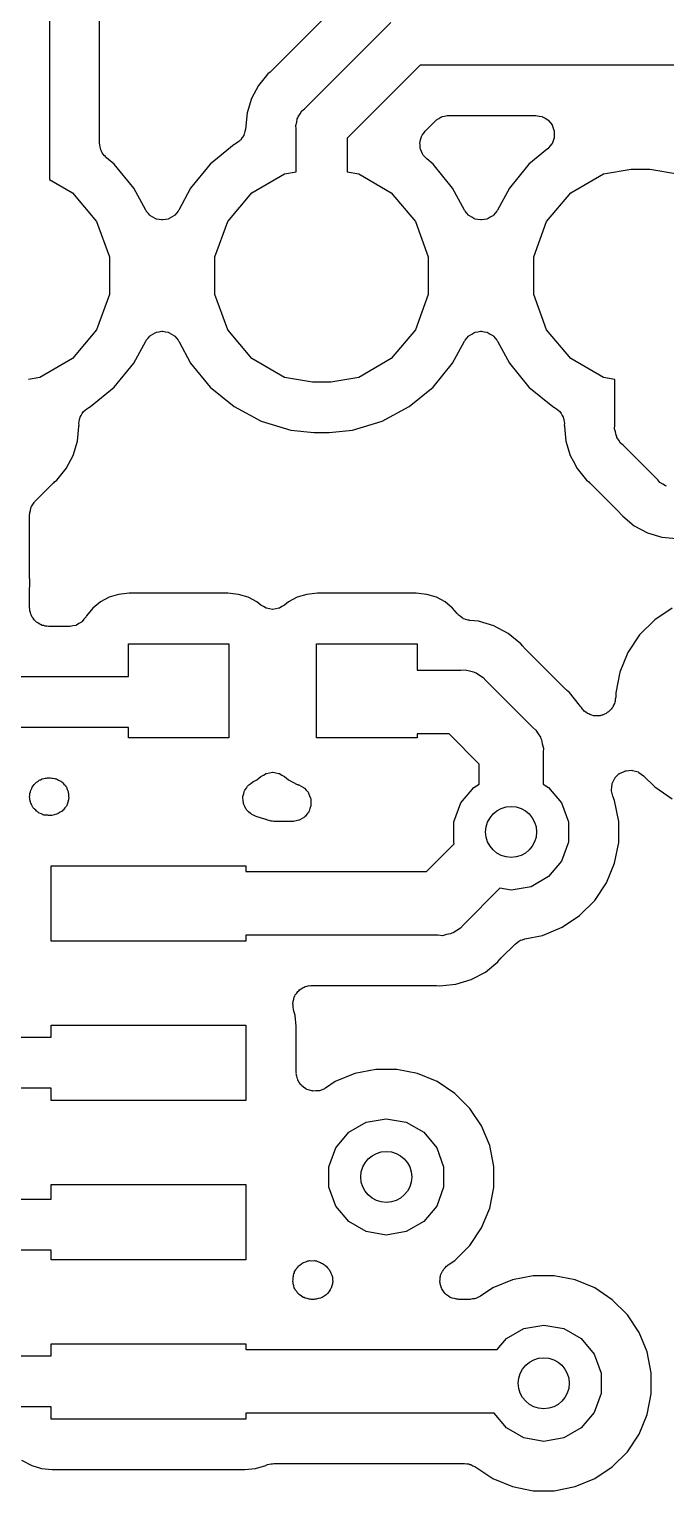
# Model space of a CAD drawing. Extents: x 91 to 190.2, y -113.9 to -59.9.
# Drawn here: x 121.11 to 126.18, y -104.03 to -92.38 of the extents above; entities that cross this region are included whole.
import ezdxf

# ---------------------------------------------------------------- set-up
doc = ezdxf.new("R2010")
doc.units = 0
doc.header["$MEASUREMENT"] = 0
doc.layers.add('BLACK', color=7, linetype='CONTINUOUS')

msp = doc.modelspace()

# ---------------------------------------------------------------- linework, layer by layer
at = {"layer": 'BLACK', "linetype": 'CONTINUOUS'}
for p, q in [((121.271, -85.23), (121.271, -93.5727)), ((121.671, -93.2847), (121.671, -85.7747)), ((123.687, -92.0596), (123.04, -92.7073)), ((123.303, -93.01), (123.99, -92.3226)), ((123.011, -92.7314), (122.936, -92.8233)), ((123.029, -92.7172), (123.011, -92.7314)), ((123.034, -92.7116), (123.029, -92.7172)), ((123.04, -92.7073), (123.034, -92.7116)), ((124.224, -92.6632), (123.643, -93.2442)), ((129.921, -92.6632), (124.224, -92.6632)), ((122.936, -92.8233), (122.88, -92.9279)), ((122.88, -92.928), (122.846, -93.0417)), ((122.88, -92.9279), (122.88, -92.928)), ((122.846, -93.0417), (122.833, -93.1716)), ((123.241, -93.116), (123.246, -93.0894)), ((123.246, -93.0894), (123.251, -93.0816)), ((123.251, -93.0816), (123.253, -93.0728)), ((123.253, -93.0728), (123.268, -93.0507)), ((123.268, -93.0507), (123.282, -93.0274)), ((123.282, -93.0274), (123.303, -93.01)), ((124.356, -93.0983), (124.373, -93.0885)), ((124.373, -93.0885), (124.389, -93.0773)), ((124.389, -93.0773), (124.395, -93.0755)), ((124.395, -93.0755), (124.401, -93.0722)), ((124.401, -93.0722), (124.42, -93.0688)), ((124.42, -93.0688), (124.439, -93.0638)), ((124.439, -93.0638), (124.445, -93.0643)), ((124.445, -93.0643), (124.452, -93.0632)), ((124.452, -93.0632), (125.146, -93.0632)), ((125.146, -93.0632), (125.147, -93.0633)), ((125.147, -93.0633), (125.148, -93.0632)), ((125.148, -93.0632), (125.173, -93.0679)), ((125.173, -93.0679), (125.197, -93.0722)), ((125.197, -93.0722), (125.198, -93.0727)), ((125.198, -93.0727), (125.199, -93.0728)), ((125.199, -93.0728), (125.221, -93.0857)), ((125.221, -93.0857), (125.243, -93.0983)), ((122.827, -93.1921), (122.823, -93.2128)), ((122.833, -93.1716), (122.827, -93.1921)), ((123.234, -93.142), (123.241, -93.116)), ((123.237, -93.1689), (123.234, -93.142)), ((123.237, -93.5127), (123.237, -93.1689)), ((124.241, -93.2199), (124.254, -93.2042)), ((124.254, -93.2042), (124.266, -93.1874)), ((124.266, -93.1874), (124.346, -93.1071)), ((124.346, -93.1071), (124.351, -93.1033)), ((124.351, -93.1033), (124.356, -93.0983)), ((125.243, -93.0983), (125.243, -93.0989)), ((125.243, -93.0989), (125.244, -93.0994)), ((125.244, -93.0994), (125.26, -93.1188)), ((125.26, -93.1188), (125.276, -93.1382)), ((125.276, -93.1382), (125.276, -93.139)), ((125.276, -93.139), (125.277, -93.1396)), ((125.277, -93.1396), (125.285, -93.1634)), ((125.285, -93.1634), (125.294, -93.1872)), ((125.294, -93.1872), (125.294, -93.188)), ((125.294, -93.188), (125.294, -93.1888)), ((125.294, -93.1888), (125.294, -93.214)), ((121.673, -93.2985), (121.671, -93.2847)), ((121.674, -93.3124), (121.673, -93.2985)), ((121.678, -93.3239), (121.674, -93.3124)), ((121.68, -93.336), (121.678, -93.3239)), ((122.742, -93.2956), (122.552, -93.4518)), ((122.754, -93.2892), (122.742, -93.2956)), ((122.771, -93.2761), (122.754, -93.2892)), ((122.788, -93.2642), (122.771, -93.2761)), ((122.791, -93.2601), (122.788, -93.2642)), ((122.795, -93.2571), (122.791, -93.2601)), ((122.806, -93.2391), (122.795, -93.2571)), ((122.819, -93.2218), (122.806, -93.2391)), ((122.82, -93.217), (122.819, -93.2218)), ((122.823, -93.2128), (122.82, -93.217)), ((123.643, -93.2442), (123.643, -93.5127)), ((124.222, -93.2804), (124.224, -93.2749)), ((124.224, -93.3008), (124.222, -93.2804)), ((124.224, -93.2691), (124.23, -93.2498)), ((124.224, -93.2749), (124.224, -93.2691)), ((124.224, -93.3212), (124.224, -93.3008)), ((124.226, -93.3266), (124.224, -93.3212)), ((124.227, -93.3323), (124.226, -93.3266)), ((124.23, -93.2498), (124.236, -93.2301)), ((124.236, -93.2301), (124.239, -93.2254)), ((124.239, -93.2254), (124.241, -93.2199)), ((125.259, -93.3088), (125.243, -93.3281)), ((125.275, -93.2896), (125.259, -93.3088)), ((125.276, -93.2888), (125.275, -93.2896)), ((125.285, -93.2645), (125.276, -93.2882)), ((125.276, -93.2882), (125.276, -93.2888)), ((125.294, -93.2409), (125.285, -93.2645)), ((125.294, -93.214), (125.294, -93.2392)), ((125.294, -93.2392), (125.294, -93.24)), ((125.294, -93.24), (125.294, -93.2409)), ((121.687, -93.3481), (121.68, -93.336)), ((121.692, -93.3612), (121.687, -93.3481)), ((121.7, -93.3705), (121.692, -93.3612)), ((121.706, -93.3812), (121.7, -93.3705)), ((121.717, -93.3901), (121.706, -93.3812)), ((121.726, -93.4007), (121.717, -93.3901)), ((121.788, -93.4518), (121.726, -93.4007)), ((124.235, -93.3508), (124.227, -93.3323)), ((124.243, -93.3699), (124.235, -93.3508)), ((124.246, -93.3743), (124.243, -93.3699)), ((124.249, -93.3795), (124.246, -93.3743)), ((124.263, -93.394), (124.249, -93.3795)), ((124.277, -93.4095), (124.263, -93.394)), ((124.328, -93.4518), (124.277, -93.4095)), ((125.241, -93.3292), (125.092, -93.4518)), ((125.242, -93.3285), (125.241, -93.3292)), ((125.243, -93.3281), (125.242, -93.3285)), ((121.944, -93.6422), (121.788, -93.4518)), ((122.552, -93.4518), (122.396, -93.6422)), ((122.885, -93.6788), (123.145, -93.5289)), ((123.145, -93.5289), (123.237, -93.5127)), ((123.643, -93.5127), (123.735, -93.5289)), ((123.735, -93.5289), (123.995, -93.6788)), ((124.484, -93.6422), (124.328, -93.4518)), ((125.092, -93.4518), (124.936, -93.6422)), ((125.425, -93.6788), (125.685, -93.5289)), ((125.685, -93.5289), (125.906, -93.49)), ((125.906, -93.49), (126.054, -93.49)), ((126.054, -93.49), (126.275, -93.5289)), ((121.271, -93.5727), (121.455, -93.6788)), ((122.038, -93.8168), (121.944, -93.6422)), ((122.396, -93.6422), (122.302, -93.8168)), ((124.578, -93.8168), (124.484, -93.6422)), ((124.936, -93.6422), (124.842, -93.8168)), ((121.455, -93.6788), (121.647, -93.9084)), ((122.693, -93.9084), (122.885, -93.6788)), ((123.995, -93.6788), (124.187, -93.9084)), ((125.233, -93.9084), (125.425, -93.6788)), ((121.647, -93.9084), (121.75, -94.1901)), ((122.041, -93.8207), (122.038, -93.8168)), ((122.043, -93.8253), (122.041, -93.8207)), ((122.057, -93.8411), (122.043, -93.8253)), ((122.07, -93.8578), (122.057, -93.8411)), ((122.074, -93.8604), (122.07, -93.8578)), ((122.077, -93.8641), (122.074, -93.8604)), ((122.096, -93.8741), (122.077, -93.8641)), ((122.114, -93.8853), (122.096, -93.8741)), ((122.119, -93.8863), (122.114, -93.8853)), ((122.123, -93.8887), (122.119, -93.8863)), ((122.144, -93.8917), (122.123, -93.8887)), ((122.165, -93.896), (122.144, -93.8917)), ((122.17, -93.8953), (122.165, -93.896)), ((122.175, -93.896), (122.17, -93.8953)), ((122.196, -93.8917), (122.175, -93.896)), ((122.217, -93.8887), (122.196, -93.8917)), ((122.221, -93.8863), (122.217, -93.8887)), ((122.226, -93.8853), (122.221, -93.8863)), ((122.244, -93.8741), (122.226, -93.8853)), ((122.263, -93.8641), (122.244, -93.8741)), ((122.266, -93.8604), (122.263, -93.8641)), ((122.27, -93.8578), (122.266, -93.8604)), ((122.283, -93.8411), (122.27, -93.8578)), ((122.297, -93.8253), (122.283, -93.8411)), ((122.299, -93.8207), (122.297, -93.8253)), ((122.302, -93.8168), (122.299, -93.8207)), ((122.59, -94.1901), (122.693, -93.9084)), ((124.187, -93.9084), (124.29, -94.1901)), ((124.581, -93.8207), (124.578, -93.8168)), ((124.583, -93.8253), (124.581, -93.8207)), ((124.597, -93.8411), (124.583, -93.8253)), ((124.61, -93.8578), (124.597, -93.8411)), ((124.614, -93.8604), (124.61, -93.8578)), ((124.617, -93.8641), (124.614, -93.8604)), ((124.636, -93.8741), (124.617, -93.8641)), ((124.654, -93.8853), (124.636, -93.8741)), ((124.659, -93.8863), (124.654, -93.8853)), ((124.663, -93.8887), (124.659, -93.8863)), ((124.684, -93.8917), (124.663, -93.8887)), ((124.705, -93.896), (124.684, -93.8917)), ((124.71, -93.8953), (124.705, -93.896)), ((124.715, -93.896), (124.71, -93.8953)), ((124.736, -93.8917), (124.715, -93.896)), ((124.757, -93.8887), (124.736, -93.8917)), ((124.761, -93.8863), (124.757, -93.8887)), ((124.766, -93.8853), (124.761, -93.8863)), ((124.784, -93.8741), (124.766, -93.8853)), ((124.803, -93.8641), (124.784, -93.8741)), ((124.806, -93.8604), (124.803, -93.8641)), ((124.81, -93.8578), (124.806, -93.8604)), ((124.823, -93.8411), (124.81, -93.8578)), ((124.837, -93.8253), (124.823, -93.8411)), ((124.839, -93.8207), (124.837, -93.8253)), ((124.842, -93.8168), (124.839, -93.8207)), ((125.13, -94.1901), (125.233, -93.9084)), ((121.75, -94.1901), (121.75, -94.4899)), ((122.59, -94.4899), (122.59, -94.1901)), ((124.29, -94.1901), (124.29, -94.4899)), ((125.13, -94.4899), (125.13, -94.1901)), ((121.75, -94.4899), (121.647, -94.7716)), ((122.693, -94.7716), (122.59, -94.4899)), ((124.29, -94.4899), (124.187, -94.7716)), ((125.233, -94.7716), (125.13, -94.4899)), ((121.647, -94.7716), (121.455, -95.0012)), ((122.043, -94.8547), (122.057, -94.8389)), ((122.057, -94.8389), (122.07, -94.8222)), ((122.07, -94.8222), (122.074, -94.8196)), ((122.074, -94.8196), (122.077, -94.8159)), ((122.077, -94.8159), (122.096, -94.8059)), ((122.096, -94.8059), (122.114, -94.7947)), ((122.114, -94.7947), (122.119, -94.7937)), ((122.119, -94.7937), (122.123, -94.7913)), ((122.123, -94.7913), (122.144, -94.7883)), ((122.144, -94.7883), (122.165, -94.784)), ((122.165, -94.784), (122.17, -94.7847)), ((122.17, -94.7847), (122.175, -94.784)), ((122.175, -94.784), (122.196, -94.7883)), ((122.196, -94.7883), (122.217, -94.7913)), ((122.217, -94.7913), (122.221, -94.7937)), ((122.221, -94.7937), (122.226, -94.7947)), ((122.226, -94.7947), (122.244, -94.8059)), ((122.244, -94.8059), (122.263, -94.8159)), ((122.263, -94.8159), (122.266, -94.8196)), ((122.266, -94.8196), (122.27, -94.8222)), ((122.27, -94.8222), (122.283, -94.8389)), ((122.283, -94.8389), (122.297, -94.8547)), ((122.885, -95.0012), (122.693, -94.7716)), ((124.187, -94.7716), (123.995, -95.0012)), ((124.583, -94.8547), (124.597, -94.8389)), ((124.597, -94.8389), (124.61, -94.8222)), ((124.61, -94.8222), (124.614, -94.8196)), ((124.614, -94.8196), (124.617, -94.8159)), ((124.617, -94.8159), (124.636, -94.8059)), ((124.636, -94.8059), (124.654, -94.7947)), ((124.654, -94.7947), (124.659, -94.7937)), ((124.659, -94.7937), (124.663, -94.7913)), ((124.663, -94.7913), (124.684, -94.7883)), ((124.684, -94.7883), (124.705, -94.784)), ((124.705, -94.784), (124.71, -94.7847)), ((124.71, -94.7847), (124.715, -94.784)), ((124.715, -94.784), (124.736, -94.7883)), ((124.736, -94.7883), (124.757, -94.7913)), ((124.757, -94.7913), (124.761, -94.7937)), ((124.761, -94.7937), (124.766, -94.7947)), ((124.766, -94.7947), (124.784, -94.8059)), ((124.784, -94.8059), (124.803, -94.8159)), ((124.803, -94.8159), (124.806, -94.8196)), ((124.806, -94.8196), (124.81, -94.8222)), ((124.81, -94.8222), (124.823, -94.8389)), ((124.823, -94.8389), (124.837, -94.8547)), ((125.425, -95.0012), (125.233, -94.7716)), ((121.944, -95.0378), (122.038, -94.8632)), ((122.038, -94.8632), (122.041, -94.8593)), ((122.041, -94.8593), (122.043, -94.8547)), ((122.297, -94.8547), (122.299, -94.8593)), ((122.299, -94.8593), (122.302, -94.8632)), ((122.302, -94.8632), (122.396, -95.0378)), ((124.484, -95.0378), (124.578, -94.8632)), ((124.578, -94.8632), (124.581, -94.8593)), ((124.581, -94.8593), (124.583, -94.8547)), ((124.837, -94.8547), (124.839, -94.8593)), ((124.839, -94.8593), (124.842, -94.8632)), ((124.842, -94.8632), (124.936, -95.0378)), ((121.455, -95.0012), (121.195, -95.1511)), ((121.788, -95.2282), (121.944, -95.0378)), ((122.396, -95.0378), (122.552, -95.2282)), ((123.145, -95.1511), (122.885, -95.0012)), ((123.995, -95.0012), (123.735, -95.1511)), ((124.328, -95.2282), (124.484, -95.0378)), ((124.936, -95.0378), (125.092, -95.2282)), ((125.685, -95.1511), (125.425, -95.0012)), ((121.195, -95.1511), (121.103, -95.1673)), ((123.366, -95.19), (123.145, -95.1511)), ((123.514, -95.19), (123.366, -95.19)), ((123.735, -95.1511), (123.514, -95.19)), ((125.777, -95.1673), (125.685, -95.1511)), ((125.777, -95.5332), (125.777, -95.1673)), ((121.598, -95.3844), (121.788, -95.2282)), ((122.552, -95.2282), (122.742, -95.3844)), ((124.138, -95.3844), (124.328, -95.2282)), ((125.092, -95.2282), (125.282, -95.3844)), ((121.538, -95.4321), (121.543, -95.4237)), ((121.543, -95.4237), (121.556, -95.4136)), ((121.556, -95.4136), (121.568, -95.4019)), ((121.568, -95.4019), (121.577, -95.3977)), ((121.577, -95.3977), (121.584, -95.3916)), ((121.584, -95.3916), (121.598, -95.3844)), ((122.742, -95.3844), (122.959, -95.5004)), ((123.921, -95.5004), (124.138, -95.3844)), ((125.282, -95.3844), (125.296, -95.3916)), ((125.296, -95.3916), (125.303, -95.3977)), ((125.303, -95.3977), (125.312, -95.4019)), ((125.312, -95.4019), (125.324, -95.4136)), ((125.324, -95.4136), (125.337, -95.4237)), ((125.337, -95.4237), (125.342, -95.4321)), ((121.505, -95.519), (121.508, -95.5029)), ((121.507, -95.5287), (121.505, -95.519)), ((121.506, -95.5386), (121.507, -95.5287)), ((121.506, -95.5421), (121.506, -95.5386)), ((121.508, -95.5029), (121.51, -95.4866)), ((121.51, -95.4866), (121.514, -95.4776)), ((121.514, -95.4776), (121.516, -95.468)), ((121.516, -95.468), (121.524, -95.4541)), ((121.524, -95.4541), (121.531, -95.4392)), ((121.531, -95.4392), (121.538, -95.4321)), ((122.959, -95.5004), (123.195, -95.5719)), ((123.685, -95.5719), (123.921, -95.5004)), ((125.342, -95.4321), (125.349, -95.4392)), ((125.349, -95.4392), (125.356, -95.4541)), ((125.356, -95.4541), (125.364, -95.468)), ((125.364, -95.468), (125.366, -95.4776)), ((125.366, -95.4776), (125.37, -95.4866)), ((125.37, -95.4866), (125.372, -95.5029)), ((125.372, -95.5029), (125.375, -95.519)), ((125.375, -95.519), (125.373, -95.5287)), ((125.373, -95.5287), (125.374, -95.5386)), ((125.374, -95.5386), (125.374, -95.5421)), ((125.774, -95.5601), (125.777, -95.5332)), ((121.494, -95.6603), (121.506, -95.5421)), ((123.195, -95.5719), (123.379, -95.59)), ((123.379, -95.59), (123.501, -95.59)), ((123.501, -95.59), (123.685, -95.5719)), ((125.374, -95.5421), (125.386, -95.6603)), ((125.781, -95.5861), (125.774, -95.5601)), ((125.786, -95.6127), (125.781, -95.5861)), ((125.791, -95.6205), (125.786, -95.6127)), ((125.793, -95.6293), (125.791, -95.6205)), ((125.808, -95.6514), (125.793, -95.6293)), ((125.822, -95.6747), (125.808, -95.6514)), ((121.404, -95.8788), (121.46, -95.774)), ((121.46, -95.774), (121.494, -95.6603)), ((125.386, -95.6603), (125.42, -95.774)), ((125.42, -95.774), (125.443, -95.8163)), ((125.843, -95.692), (125.822, -95.6747)), ((126.118, -95.9674), (125.843, -95.692)), ((121.329, -95.9707), (121.404, -95.8788)), ((125.443, -95.8163), (125.443, -95.8163)), ((125.443, -95.8163), (125.476, -95.8788)), ((125.476, -95.8788), (125.551, -95.9707)), ((121.157, -96.138), (121.3, -95.9948)), ((121.3, -95.9948), (121.306, -95.9905)), ((121.306, -95.9905), (121.311, -95.9849)), ((121.311, -95.9849), (121.329, -95.9707)), ((125.551, -95.9707), (125.569, -95.9849)), ((125.569, -95.9849), (125.574, -95.9905)), ((125.574, -95.9905), (125.58, -95.9948)), ((125.58, -95.9948), (125.815, -96.2304)), ((126.135, -95.9881), (126.118, -95.9674)), ((126.159, -96.0015), (126.135, -95.9881)), ((126.181, -96.017), (126.159, -96.0015)), ((126.189, -96.0194), (126.181, -96.017)), ((121.113, -96.2441), (121.114, -96.2376)), ((121.114, -96.231), (121.119, -96.2121)), ((121.114, -96.2376), (121.114, -96.231)), ((121.119, -96.2121), (121.122, -96.1928)), ((121.122, -96.1928), (121.126, -96.187)), ((121.126, -96.187), (121.127, -96.1807)), ((121.127, -96.1807), (121.138, -96.1646)), ((121.138, -96.1646), (121.148, -96.1476)), ((121.148, -96.1476), (121.153, -96.1434)), ((121.153, -96.1434), (121.157, -96.138)), ((125.815, -96.2304), (125.819, -96.2364)), ((125.819, -96.2364), (125.825, -96.2413)), ((121.113, -96.753), (121.113, -96.2441)), ((125.825, -96.2413), (125.839, -96.2586)), ((125.839, -96.2586), (125.931, -96.334)), ((125.931, -96.334), (126.036, -96.39)), ((126.036, -96.39), (126.15, -96.4245)), ((126.15, -96.4245), (126.268, -96.4361)), ((121.114, -96.7603), (121.113, -96.753)), ((121.113, -96.827), (121.114, -96.8197)), ((121.114, -96.7677), (121.114, -96.7603)), ((121.116, -96.79), (121.114, -96.7677)), ((121.114, -96.8123), (121.116, -96.79)), ((121.114, -96.8197), (121.114, -96.8123)), ((121.113, -96.9868), (121.113, -96.827)), ((121.746, -96.9037), (121.677, -96.9408)), ((121.822, -96.8808), (121.746, -96.9037)), ((121.907, -96.8723), (121.822, -96.8808)), ((122.693, -96.8723), (121.907, -96.8723)), ((122.778, -96.8808), (122.693, -96.8723)), ((122.854, -96.9037), (122.778, -96.8808)), ((122.923, -96.9408), (122.854, -96.9037)), ((123.246, -96.9037), (123.177, -96.9408)), ((123.322, -96.8808), (123.246, -96.9037)), ((123.407, -96.8723), (123.322, -96.8808)), ((124.193, -96.8723), (123.407, -96.8723)), ((124.278, -96.8808), (124.193, -96.8723)), ((124.354, -96.9037), (124.278, -96.8808)), ((124.423, -96.9408), (124.354, -96.9037)), ((121.115, -96.9997), (121.113, -96.9868)), ((121.115, -97.0128), (121.115, -96.9997)), ((121.12, -97.0252), (121.115, -97.0128)), ((121.122, -97.0381), (121.12, -97.0252)), ((121.129, -97.0495), (121.122, -97.0381)), ((121.133, -97.0618), (121.129, -97.0495)), ((121.566, -97.0517), (121.563, -97.0575)), ((121.616, -96.9908), (121.566, -97.0517)), ((121.677, -96.9408), (121.616, -96.9908)), ((122.955, -96.9667), (122.923, -96.9408)), ((122.976, -96.9787), (122.955, -96.9667)), ((122.997, -96.9911), (122.976, -96.9787)), ((122.999, -96.9914), (122.997, -96.9911)), ((123, -96.9922), (122.999, -96.9914)), ((123.024, -96.9962), (123, -96.9922)), ((123.048, -97.0007), (123.024, -96.9962)), ((123.05, -97.0005), (123.048, -97.0007)), ((123.052, -97.0007), (123.05, -97.0005)), ((123.076, -96.9962), (123.052, -97.0007)), ((123.1, -96.9922), (123.076, -96.9962)), ((123.101, -96.9914), (123.1, -96.9922)), ((123.103, -96.9911), (123.101, -96.9914)), ((123.124, -96.9787), (123.103, -96.9911)), ((123.145, -96.9667), (123.124, -96.9787)), ((123.177, -96.9408), (123.145, -96.9667)), ((124.484, -96.9908), (124.423, -96.9408)), ((124.52, -97.0346), (124.484, -96.9908)), ((124.525, -97.0389), (124.52, -97.0346)), ((124.529, -97.0444), (124.525, -97.0389)), ((124.545, -97.0558), (124.529, -97.0444)), ((126.234, -96.9904), (126.094, -97.0842)), ((121.142, -97.0719), (121.133, -97.0618)), ((121.148, -97.0832), (121.142, -97.0719)), ((121.158, -97.0917), (121.148, -97.0832)), ((121.167, -97.1017), (121.158, -97.0917)), ((121.178, -97.1083), (121.167, -97.1017)), ((121.188, -97.1167), (121.178, -97.1083)), ((121.201, -97.1212), (121.188, -97.1167)), ((121.212, -97.1278), (121.201, -97.1212)), ((121.225, -97.13), (121.212, -97.1278)), ((121.237, -97.1345), (121.225, -97.13)), ((121.25, -97.1345), (121.237, -97.1345)), ((121.263, -97.1368), (121.25, -97.1345)), ((121.43, -97.1368), (121.263, -97.1368)), ((121.433, -97.1364), (121.43, -97.1368)), ((121.435, -97.1367), (121.433, -97.1364)), ((121.458, -97.1319), (121.435, -97.1367)), ((121.482, -97.1278), (121.458, -97.1319)), ((121.484, -97.1265), (121.482, -97.1278)), ((121.486, -97.126), (121.484, -97.1265)), ((121.506, -97.1135), (121.486, -97.126)), ((121.527, -97.1017), (121.506, -97.1135)), ((121.528, -97.0998), (121.527, -97.1017)), ((121.531, -97.0985), (121.528, -97.0998)), ((121.545, -97.0799), (121.531, -97.0985)), ((121.56, -97.0618), (121.545, -97.0799)), ((121.561, -97.0595), (121.56, -97.0618)), ((121.563, -97.0575), (121.561, -97.0595)), ((124.56, -97.0685), (124.545, -97.0558)), ((124.566, -97.0709), (124.56, -97.0685)), ((124.571, -97.0747), (124.566, -97.0709)), ((124.59, -97.08), (124.571, -97.0747)), ((124.608, -97.0869), (124.59, -97.08)), ((124.615, -97.087), (124.608, -97.0869)), ((124.621, -97.0887), (124.615, -97.087)), ((124.69, -97.0955), (124.621, -97.0887)), ((124.813, -97.1329), (124.69, -97.0955)), ((124.927, -97.1936), (124.813, -97.1329)), ((126.094, -97.0842), (125.974, -97.2036)), ((121.9, -97.5368), (121.9, -97.275)), ((121.9, -97.275), (122.7, -97.275)), ((122.7, -97.275), (122.7, -98.025)), ((123.4, -98.025), (123.4, -97.275)), ((123.4, -97.275), (124.2, -97.275)), ((124.2, -97.275), (124.2, -97.486)), ((125.026, -97.2753), (124.927, -97.1936)), ((125.042, -97.2946), (125.026, -97.2753)), ((125.974, -97.2036), (125.88, -97.344)), ((125.048, -97.2994), (125.042, -97.2946)), ((125.052, -97.3055), (125.048, -97.2994)), ((125.385, -97.638), (125.052, -97.3055)), ((125.88, -97.344), (125.816, -97.5)), ((124.2, -97.486), (124.55, -97.486)), ((124.55, -97.486), (124.584, -97.4831)), ((124.584, -97.4831), (124.617, -97.4918)), ((124.617, -97.4918), (124.65, -97.4976)), ((124.65, -97.4976), (124.66, -97.5033)), ((124.66, -97.5033), (124.671, -97.5062)), ((124.671, -97.5062), (124.698, -97.5256)), ((125.816, -97.5), (125.783, -97.6656)), ((120.713, -97.5368), (121.9, -97.5368)), ((124.698, -97.5256), (124.727, -97.5424)), ((124.727, -97.5424), (124.749, -97.5682)), ((124.749, -97.5682), (125.122, -97.941)), ((125.391, -97.6423), (125.385, -97.638)), ((125.395, -97.6479), (125.391, -97.6423)), ((125.415, -97.6637), (125.395, -97.6479)), ((125.496, -97.7633), (125.415, -97.6637)), ((125.774, -97.7516), (125.766, -97.7651)), ((125.776, -97.7411), (125.774, -97.7516)), ((125.78, -97.7311), (125.776, -97.7411)), ((125.783, -97.7003), (125.78, -97.7156)), ((125.78, -97.7156), (125.78, -97.7311)), ((125.783, -97.6656), (125.783, -97.7003)), ((125.501, -97.771), (125.496, -97.7633)), ((125.51, -97.7832), (125.501, -97.771)), ((125.518, -97.7967), (125.51, -97.7832)), ((125.526, -97.8036), (125.518, -97.7967)), ((125.533, -97.812), (125.526, -97.8036)), ((125.546, -97.8202), (125.533, -97.812)), ((125.558, -97.8302), (125.546, -97.8202)), ((125.568, -97.8338), (125.558, -97.8302)), ((125.577, -97.8395), (125.568, -97.8338)), ((125.592, -97.8427), (125.577, -97.8395)), ((125.607, -97.848), (125.592, -97.8427)), ((125.617, -97.848), (125.607, -97.848)), ((125.628, -97.8502), (125.617, -97.848)), ((125.643, -97.848), (125.628, -97.8502)), ((125.659, -97.848), (125.643, -97.848)), ((125.669, -97.8443), (125.659, -97.848)), ((125.679, -97.8428), (125.669, -97.8443)), ((125.693, -97.8355), (125.679, -97.8428)), ((125.708, -97.8302), (125.693, -97.8355)), ((125.716, -97.8233), (125.708, -97.8302)), ((125.725, -97.8183), (125.716, -97.8233)), ((125.736, -97.8067), (125.725, -97.8183)), ((125.748, -97.7967), (125.736, -97.8067)), ((125.753, -97.7874), (125.748, -97.7967)), ((125.76, -97.7795), (125.753, -97.7874)), ((125.766, -97.7651), (125.76, -97.7795)), ((121.9, -97.9432), (120.713, -97.9432)), ((121.9, -98.025), (121.9, -97.9432)), ((125.122, -97.941), (125.148, -97.9626)), ((125.148, -97.9626), (125.164, -97.9918)), ((122.7, -98.025), (121.9, -98.025)), ((124.2, -98.025), (123.4, -98.025)), ((124.456, -97.994), (124.2, -97.994)), ((124.2, -97.994), (124.2, -98.025)), ((124.696, -98.2336), (124.456, -97.994)), ((125.164, -97.9918), (125.184, -98.0194)), ((125.184, -98.0194), (125.187, -98.0304)), ((125.187, -98.0304), (125.192, -98.0402)), ((125.192, -98.0402), (125.198, -98.0734)), ((125.198, -98.0734), (125.207, -98.1059)), ((125.207, -98.1059), (125.204, -98.1395)), ((125.204, -98.1395), (125.204, -98.3937)), ((122.923, -98.3592), (122.955, -98.3333)), ((122.955, -98.3333), (122.976, -98.3213)), ((122.976, -98.3213), (122.997, -98.3089)), ((122.997, -98.3089), (122.999, -98.3086)), ((122.999, -98.3086), (123, -98.3078)), ((123, -98.3078), (123.024, -98.3038)), ((123.024, -98.3038), (123.048, -98.2993)), ((123.048, -98.2993), (123.05, -98.2995)), ((123.05, -98.2995), (123.052, -98.2993)), ((123.052, -98.2993), (123.076, -98.3038)), ((123.076, -98.3038), (123.1, -98.3078)), ((123.1, -98.3078), (123.101, -98.3086)), ((123.101, -98.3086), (123.103, -98.3089)), ((123.103, -98.3089), (123.124, -98.3213)), ((123.124, -98.3213), (123.145, -98.3333)), ((123.145, -98.3333), (123.177, -98.3592)), ((124.696, -98.3937), (124.696, -98.2336)), ((125.779, -98.3415), (125.796, -98.3261)), ((125.796, -98.3261), (125.812, -98.31)), ((125.812, -98.31), (125.815, -98.3086)), ((125.815, -98.3086), (125.818, -98.3064)), ((125.818, -98.3064), (125.839, -98.2976)), ((125.839, -98.2976), (125.86, -98.288)), ((125.86, -98.288), (125.863, -98.2877)), ((125.863, -98.2877), (125.866, -98.2864)), ((125.866, -98.2864), (125.889, -98.2854)), ((125.889, -98.2854), (125.912, -98.2834)), ((125.912, -98.2834), (125.915, -98.2843)), ((125.915, -98.2843), (125.918, -98.2841)), ((125.918, -98.2841), (125.94, -98.291)), ((125.94, -98.291), (125.962, -98.2969)), ((125.962, -98.2969), (125.965, -98.2988)), ((125.965, -98.2988), (125.968, -98.2998)), ((125.968, -98.2998), (125.986, -98.3137)), ((125.986, -98.3137), (126.005, -98.3268)), ((126.005, -98.3268), (126.094, -98.4158)), ((121.12, -98.4548), (121.122, -98.4419)), ((121.122, -98.4419), (121.126, -98.4359)), ((121.126, -98.4359), (121.127, -98.4326)), ((121.127, -98.4326), (121.13, -98.4279)), ((121.13, -98.4279), (121.133, -98.4182)), ((121.133, -98.4182), (121.142, -98.4081)), ((121.142, -98.4081), (121.148, -98.3968)), ((121.148, -98.3968), (121.155, -98.3913)), ((121.155, -98.3913), (121.156, -98.3896)), ((121.156, -98.3896), (121.159, -98.3872)), ((121.159, -98.3872), (121.167, -98.3783)), ((121.167, -98.3783), (121.178, -98.3717)), ((121.178, -98.3717), (121.188, -98.3633)), ((121.188, -98.3633), (121.197, -98.36)), ((121.197, -98.36), (121.198, -98.3592)), ((121.198, -98.3592), (121.201, -98.3584)), ((121.201, -98.3584), (121.212, -98.3522)), ((121.212, -98.3522), (121.225, -98.35)), ((121.225, -98.35), (121.237, -98.3455)), ((121.237, -98.3455), (121.248, -98.3455)), ((121.248, -98.3452), (121.256, -98.3445)), ((121.248, -98.3455), (121.248, -98.3452)), ((121.256, -98.3445), (121.263, -98.3432)), ((121.263, -98.3432), (121.276, -98.3432)), ((121.276, -98.3432), (121.289, -98.3455)), ((121.289, -98.3455), (121.289, -98.3455)), ((121.289, -98.3455), (121.289, -98.3455)), ((121.289, -98.3455), (121.295, -98.3465)), ((121.295, -98.3465), (121.313, -98.3479)), ((121.313, -98.3479), (121.32, -98.351)), ((121.32, -98.351), (121.328, -98.3522)), ((121.328, -98.3522), (121.344, -98.3616)), ((121.344, -98.3616), (121.361, -98.3694)), ((121.361, -98.3694), (121.366, -98.3746)), ((121.366, -98.3746), (121.373, -98.3783)), ((121.373, -98.3783), (121.385, -98.3927)), ((121.385, -98.3927), (121.398, -98.4058)), ((121.398, -98.4058), (121.401, -98.4125)), ((121.401, -98.4125), (121.406, -98.4182)), ((121.406, -98.4182), (121.413, -98.4359)), ((121.413, -98.4359), (121.421, -98.4528)), ((121.421, -98.4528), (121.421, -98.4602)), ((122.819, -98.472), (122.823, -98.4528)), ((122.823, -98.4528), (122.826, -98.4472)), ((122.826, -98.4472), (122.828, -98.4409)), ((122.828, -98.4409), (122.84, -98.4252)), ((122.84, -98.4252), (122.85, -98.4086)), ((122.85, -98.4086), (122.855, -98.4045)), ((122.855, -98.4045), (122.859, -98.3992)), ((122.859, -98.3992), (122.876, -98.3885)), ((122.876, -98.3885), (122.891, -98.3764)), ((122.891, -98.3764), (122.923, -98.3592)), ((123.177, -98.3592), (123.246, -98.3963)), ((123.246, -98.3963), (123.25, -98.3975)), ((123.25, -98.3975), (123.254, -98.3993)), ((123.254, -98.3993), (123.258, -98.4)), ((123.258, -98.4), (123.277, -98.4111)), ((123.277, -98.4111), (123.296, -98.421)), ((123.296, -98.421), (123.299, -98.424)), ((123.299, -98.424), (123.303, -98.4261)), ((123.303, -98.4261), (123.317, -98.443)), ((123.317, -98.443), (123.332, -98.459)), ((124.548, -98.5429), (124.652, -98.4194)), ((124.652, -98.4194), (124.696, -98.3937)), ((125.204, -98.3937), (125.248, -98.4194)), ((125.248, -98.4194), (125.352, -98.5429)), ((125.749, -98.4394), (125.752, -98.4168)), ((125.749, -98.4426), (125.749, -98.4394)), ((125.749, -98.4459), (125.749, -98.4426)), ((125.755, -98.468), (125.749, -98.4459)), ((125.752, -98.4168), (125.754, -98.394)), ((125.754, -98.394), (125.755, -98.391)), ((125.755, -98.3878), (125.766, -98.3675)), ((125.755, -98.391), (125.755, -98.3878)), ((125.766, -98.3675), (125.776, -98.3468)), ((125.776, -98.3468), (125.778, -98.3445)), ((125.778, -98.3445), (125.779, -98.3415)), ((126.094, -98.4158), (126.234, -98.5096)), ((121.113, -98.4932), (121.114, -98.488)), ((121.113, -98.4945), (121.113, -98.4932)), ((121.115, -98.5074), (121.113, -98.4945)), ((121.114, -98.483), (121.115, -98.4759)), ((121.114, -98.488), (121.114, -98.483)), ((121.115, -98.4672), (121.12, -98.4548)), ((121.115, -98.4759), (121.115, -98.4672)), ((121.115, -98.5192), (121.115, -98.5074)), ((121.118, -98.5257), (121.115, -98.5192)), ((121.119, -98.5349), (121.118, -98.5257)), ((121.121, -98.5401), (121.119, -98.5349)), ((121.122, -98.5458), (121.121, -98.5401)), ((121.13, -98.5593), (121.122, -98.5458)), ((121.133, -98.5682), (121.13, -98.5593)), ((121.137, -98.5722), (121.133, -98.5682)), ((121.406, -98.5682), (121.394, -98.5826)), ((121.409, -98.5612), (121.406, -98.5682)), ((121.413, -98.5551), (121.409, -98.5612)), ((121.418, -98.5369), (121.413, -98.5551)), ((121.424, -98.5192), (121.418, -98.5369)), ((121.421, -98.4602), (121.424, -98.4672)), ((121.424, -98.4672), (121.424, -98.4859)), ((121.424, -98.4859), (121.426, -98.5046)), ((121.426, -98.5046), (121.424, -98.5118)), ((121.424, -98.5118), (121.424, -98.5192)), ((122.812, -98.5038), (122.813, -98.4973)), ((122.815, -98.5232), (122.812, -98.5038)), ((122.813, -98.4908), (122.819, -98.472)), ((122.813, -98.4973), (122.813, -98.4908)), ((122.816, -98.5428), (122.815, -98.5232)), ((122.818, -98.5488), (122.816, -98.5428)), ((122.819, -98.5554), (122.818, -98.5488)), ((122.828, -98.5727), (122.819, -98.5554)), ((123.332, -98.459), (123.334, -98.4628)), ((123.334, -98.4628), (123.336, -98.466)), ((123.336, -98.466), (123.344, -98.4867)), ((123.344, -98.4867), (123.352, -98.5069)), ((123.354, -98.567), (123.347, -98.5877)), ((123.352, -98.5069), (123.353, -98.5111)), ((123.353, -98.5111), (123.354, -98.515)), ((123.354, -98.515), (123.354, -98.537)), ((123.354, -98.537), (123.355, -98.559)), ((123.355, -98.559), (123.354, -98.5629)), ((123.354, -98.5629), (123.354, -98.567)), ((124.493, -98.6944), (124.548, -98.5429)), ((125.352, -98.5429), (125.407, -98.6944)), ((125.76, -98.4903), (125.755, -98.468)), ((125.774, -98.525), (125.76, -98.4903)), ((125.807, -98.6906), (125.774, -98.525)), ((121.141, -98.5819), (121.137, -98.5722)), ((121.145, -98.5859), (121.141, -98.5819)), ((121.148, -98.5909), (121.145, -98.5859)), ((121.162, -98.6024), (121.148, -98.5909)), ((121.167, -98.6081), (121.162, -98.6024)), ((121.17, -98.61), (121.167, -98.6081)), ((121.179, -98.6183), (121.17, -98.61)), ((121.184, -98.6207), (121.179, -98.6183)), ((121.188, -98.6244), (121.184, -98.6207)), ((121.207, -98.6311), (121.188, -98.6244)), ((121.212, -98.6342), (121.207, -98.6311)), ((121.215, -98.6346), (121.212, -98.6342)), ((121.226, -98.6398), (121.215, -98.6346)), ((121.232, -98.6402), (121.226, -98.6398)), ((121.237, -98.6422), (121.232, -98.6402)), ((121.258, -98.6422), (121.237, -98.6422)), ((121.263, -98.6432), (121.258, -98.6422)), ((121.258, -98.6422), (121.258, -98.6422)), ((121.271, -98.6432), (121.263, -98.6432)), ((121.278, -98.6438), (121.271, -98.6432)), ((121.291, -98.6425), (121.278, -98.6438)), ((121.309, -98.6374), (121.291, -98.6425)), ((121.328, -98.6342), (121.309, -98.6374)), ((121.334, -98.6304), (121.328, -98.6342)), ((121.341, -98.6284), (121.334, -98.6304)), ((121.356, -98.6175), (121.341, -98.6284)), ((121.373, -98.6081), (121.356, -98.6175)), ((121.377, -98.6024), (121.373, -98.6081)), ((121.383, -98.5981), (121.377, -98.6024)), ((121.394, -98.5826), (121.383, -98.5981)), ((122.836, -98.5907), (122.828, -98.5727)), ((122.841, -98.5955), (122.836, -98.5907)), ((122.844, -98.6013), (122.841, -98.5955)), ((122.858, -98.6144), (122.844, -98.6013)), ((122.872, -98.6287), (122.858, -98.6144)), ((122.878, -98.6317), (122.872, -98.6287)), ((122.883, -98.6361), (122.878, -98.6317)), ((122.901, -98.6434), (122.883, -98.6361)), ((122.918, -98.6523), (122.901, -98.6434)), ((122.995, -98.6755), (122.918, -98.6523)), ((122.998, -98.6766), (122.995, -98.6755)), ((123.008, -98.682), (122.998, -98.6766)), ((123.023, -98.6847), (123.008, -98.682)), ((123.038, -98.6895), (123.023, -98.6847)), ((123.236, -98.6858), (123.215, -98.6908)), ((123.258, -98.682), (123.236, -98.6858)), ((123.261, -98.6799), (123.258, -98.682)), ((123.265, -98.6789), (123.261, -98.6799)), ((123.284, -98.6669), (123.265, -98.6789)), ((123.303, -98.6559), (123.284, -98.6669)), ((123.305, -98.6527), (123.303, -98.6559)), ((123.309, -98.6505), (123.305, -98.6527)), ((123.322, -98.6329), (123.309, -98.6505)), ((123.336, -98.616), (123.322, -98.6329)), ((123.338, -98.6121), (123.336, -98.616)), ((123.34, -98.6088), (123.338, -98.6121)), ((123.347, -98.5877), (123.34, -98.6088)), ((123.048, -98.6891), (123.038, -98.6895)), ((123.059, -98.691), (123.048, -98.6891)), ((123.206, -98.691), (123.059, -98.691)), ((123.21, -98.6903), (123.206, -98.691)), ((123.215, -98.6908), (123.21, -98.6903)), ((124.493, -98.8556), (124.493, -98.6944)), ((125.407, -98.6944), (125.407, -98.8556)), ((125.807, -98.8594), (125.807, -98.6906)), ((124.275, -99.091), (124.497, -98.8684)), ((124.497, -98.8684), (124.493, -98.8556)), ((125.407, -98.8556), (125.352, -99.0071)), ((125.774, -99.025), (125.807, -98.8594)), ((125.352, -99.0071), (125.248, -99.1306)), ((125.71, -99.181), (125.774, -99.025)), ((121.285, -99.645), (121.285, -99.045)), ((121.285, -99.045), (122.835, -99.045)), ((122.835, -99.045), (122.835, -99.091)), ((122.835, -99.091), (124.275, -99.091)), ((125.248, -99.1306), (125.109, -99.2113)), ((124.861, -99.2235), (124.567, -99.5168)), ((124.95, -99.2393), (124.861, -99.2235)), ((125.109, -99.2113), (124.95, -99.2393)), ((125.616, -99.3214), (125.71, -99.181)), ((125.496, -99.4408), (125.616, -99.3214)), ((125.356, -99.5346), (125.496, -99.4408)), ((124.369, -99.599), (122.835, -99.599)), ((122.835, -99.599), (122.835, -99.645)), ((124.402, -99.6019), (124.369, -99.599)), ((124.435, -99.5932), (124.402, -99.6019)), ((124.468, -99.5874), (124.435, -99.5932)), ((124.478, -99.5817), (124.468, -99.5874)), ((124.489, -99.5788), (124.478, -99.5817)), ((124.517, -99.5594), (124.489, -99.5788)), ((124.546, -99.5426), (124.517, -99.5594)), ((124.567, -99.5168), (124.546, -99.5426)), ((125.058, -99.6275), (125.2, -99.5993)), ((125.2, -99.5993), (125.356, -99.5346)), ((122.835, -99.645), (121.285, -99.645)), ((124.87, -99.7795), (124.981, -99.6685)), ((124.981, -99.6685), (124.996, -99.6582)), ((124.996, -99.6582), (125.01, -99.6464)), ((125.01, -99.6464), (125.017, -99.6434)), ((125.017, -99.6434), (125.024, -99.6386)), ((125.024, -99.6386), (125.041, -99.634)), ((125.041, -99.634), (125.058, -99.6275)), ((124.745, -99.8914), (124.845, -99.8097)), ((124.845, -99.8097), (124.86, -99.7904)), ((124.86, -99.7904), (124.866, -99.7856)), ((124.866, -99.7856), (124.87, -99.7795)), ((124.508, -99.9895), (124.631, -99.9521)), ((124.631, -99.9521), (124.745, -99.8914)), ((123.221, -100.09), (123.226, -100.083)), ((123.226, -100.083), (123.229, -100.074)), ((123.229, -100.074), (123.241, -100.061)), ((123.241, -100.061), (123.25, -100.046)), ((123.25, -100.046), (123.257, -100.041)), ((123.257, -100.041), (123.263, -100.034)), ((123.263, -100.034), (123.278, -100.026)), ((123.278, -100.026), (123.292, -100.015)), ((123.292, -100.015), (123.3, -100.013)), ((123.3, -100.013), (123.308, -100.008)), ((123.308, -100.008), (123.325, -100.005)), ((123.325, -100.005), (123.341, -100)), ((123.341, -100), (123.35, -100.001)), ((123.35, -100.001), (123.359, -99.999)), ((123.359, -99.999), (124.341, -99.999)), ((124.341, -99.999), (124.348, -100)), ((124.348, -100), (124.355, -99.9997)), ((124.355, -99.9997), (124.38, -100.002)), ((124.38, -100.002), (124.405, -99.9997)), ((124.405, -99.9997), (124.508, -99.9895)), ((124.405, -99.9997), (124.405, -99.9997)), ((124.405, -99.9997), (124.405, -99.9997)), ((123.21, -100.141), (123.212, -100.132)), ((123.212, -100.158), (123.21, -100.141)), ((123.212, -100.123), (123.218, -100.107)), ((123.212, -100.132), (123.212, -100.123)), ((123.212, -100.175), (123.212, -100.158)), ((123.215, -100.184), (123.212, -100.175)), ((123.216, -100.193), (123.215, -100.184)), ((123.229, -100.237), (123.216, -100.193)), ((123.218, -100.107), (123.221, -100.09)), ((121.285, -100.412), (121.285, -100.315)), ((121.285, -100.315), (122.835, -100.315)), ((122.835, -100.315), (122.835, -100.915)), ((123.238, -100.322), (123.229, -100.237)), ((120.979, -100.412), (121.285, -100.412)), ((123.238, -100.693), (123.238, -100.322)), ((123.239, -100.698), (123.238, -100.693)), ((123.238, -100.703), (123.239, -100.698)), ((123.243, -100.723), (123.238, -100.703)), ((123.247, -100.744), (123.243, -100.723)), ((123.249, -100.748), (123.247, -100.744)), ((123.25, -100.753), (123.249, -100.748)), ((123.262, -100.771), (123.25, -100.753)), ((123.273, -100.789), (123.262, -100.771)), ((123.549, -100.765), (123.471, -100.817)), ((123.705, -100.701), (123.549, -100.765)), ((123.871, -100.668), (123.705, -100.701)), ((124.039, -100.668), (123.871, -100.668)), ((124.205, -100.701), (124.039, -100.668)), ((124.361, -100.765), (124.205, -100.701)), ((124.501, -100.859), (124.361, -100.765)), ((121.285, -100.818), (120.904, -100.818)), ((121.285, -100.915), (121.285, -100.818)), ((123.277, -100.792), (123.273, -100.789)), ((123.279, -100.796), (123.277, -100.792)), ((123.296, -100.809), (123.279, -100.796)), ((123.313, -100.823), (123.296, -100.809)), ((123.317, -100.824), (123.313, -100.823)), ((123.321, -100.827), (123.317, -100.824)), ((123.342, -100.833), (123.321, -100.827)), ((123.362, -100.84), (123.342, -100.833)), ((123.367, -100.84), (123.362, -100.84)), ((123.371, -100.842), (123.367, -100.84)), ((123.393, -100.84), (123.371, -100.842)), ((123.414, -100.84), (123.393, -100.84)), ((123.418, -100.839), (123.414, -100.84)), ((123.423, -100.838), (123.418, -100.839)), ((123.443, -100.83), (123.423, -100.838)), ((123.463, -100.823), (123.443, -100.83)), ((123.466, -100.819), (123.463, -100.823)), ((123.471, -100.817), (123.466, -100.819)), ((124.621, -100.979), (124.501, -100.859)), ((122.835, -100.915), (121.285, -100.915)), ((124.715, -101.119), (124.621, -100.979)), ((123.657, -101.169), (123.796, -101.089)), ((123.796, -101.089), (123.955, -101.061)), ((123.955, -101.061), (124.114, -101.089)), ((124.114, -101.089), (124.253, -101.169)), ((124.779, -101.275), (124.715, -101.119)), ((123.553, -101.293), (123.657, -101.169)), ((124.253, -101.169), (124.357, -101.293)), ((123.498, -101.444), (123.553, -101.293)), ((124.357, -101.293), (124.412, -101.444)), ((124.812, -101.441), (124.779, -101.275)), ((123.498, -101.606), (123.498, -101.444)), ((124.412, -101.444), (124.412, -101.606)), ((124.812, -101.609), (124.812, -101.441)), ((121.285, -101.702), (121.285, -101.585)), ((121.285, -101.585), (122.835, -101.585)), ((122.835, -101.585), (122.835, -102.185)), ((120.464, -101.702), (121.285, -101.702)), ((123.553, -101.757), (123.498, -101.606)), ((124.412, -101.606), (124.357, -101.757)), ((124.779, -101.775), (124.812, -101.609)), ((123.657, -101.881), (123.553, -101.757)), ((124.357, -101.757), (124.253, -101.881)), ((124.715, -101.931), (124.779, -101.775)), ((123.796, -101.961), (123.657, -101.881)), ((124.253, -101.881), (124.114, -101.961)), ((124.621, -102.071), (124.715, -101.931)), ((123.955, -101.989), (123.796, -101.961)), ((124.114, -101.961), (123.955, -101.989)), ((121.285, -102.108), (120.539, -102.108)), ((121.285, -102.185), (121.285, -102.108)), ((124.501, -102.191), (124.621, -102.071)), ((122.835, -102.185), (121.285, -102.185)), ((123.216, -102.307), (123.219, -102.297)), ((123.219, -102.297), (123.223, -102.289)), ((123.223, -102.289), (123.225, -102.28)), ((123.225, -102.28), (123.235, -102.266)), ((123.235, -102.266), (123.243, -102.25)), ((123.243, -102.25), (123.249, -102.244)), ((123.249, -102.244), (123.254, -102.237)), ((123.254, -102.237), (123.268, -102.227)), ((123.268, -102.227), (123.281, -102.215)), ((123.281, -102.215), (123.289, -102.211)), ((123.289, -102.211), (123.296, -102.206)), ((123.296, -102.206), (123.313, -102.201)), ((123.313, -102.201), (123.329, -102.194)), ((123.329, -102.194), (123.338, -102.194)), ((123.338, -102.194), (123.346, -102.191)), ((123.346, -102.191), (123.363, -102.193)), ((123.363, -102.193), (123.381, -102.192)), ((123.381, -102.192), (123.389, -102.194)), ((123.389, -102.194), (123.398, -102.195)), ((123.398, -102.195), (123.414, -102.202)), ((123.414, -102.202), (123.43, -102.207)), ((123.43, -102.207), (123.438, -102.212)), ((123.438, -102.212), (123.446, -102.216)), ((123.446, -102.216), (123.462, -102.226)), ((123.462, -102.226), (123.468, -102.232)), ((123.468, -102.232), (123.475, -102.236)), ((123.475, -102.236), (123.486, -102.25)), ((123.486, -102.25), (123.499, -102.262)), ((123.499, -102.262), (123.503, -102.27)), ((123.503, -102.27), (123.508, -102.276)), ((123.508, -102.276), (123.514, -102.293)), ((123.514, -102.293), (123.522, -102.309)), ((124.388, -102.309), (124.396, -102.293)), ((124.396, -102.293), (124.402, -102.276)), ((124.402, -102.276), (124.407, -102.27)), ((124.407, -102.27), (124.411, -102.262)), ((124.411, -102.262), (124.424, -102.25)), ((124.424, -102.25), (124.435, -102.236)), ((124.435, -102.236), (124.442, -102.232)), ((124.442, -102.232), (124.448, -102.226)), ((124.448, -102.226), (124.501, -102.191)), ((123.21, -102.359), (123.212, -102.342)), ((123.212, -102.368), (123.21, -102.359)), ((123.212, -102.325), (123.215, -102.316)), ((123.212, -102.342), (123.212, -102.325)), ((123.212, -102.377), (123.212, -102.368)), ((123.218, -102.393), (123.212, -102.377)), ((123.215, -102.316), (123.216, -102.307)), ((123.221, -102.41), (123.218, -102.393)), ((123.226, -102.417), (123.221, -102.41)), ((123.516, -102.411), (123.511, -102.418)), ((123.52, -102.394), (123.516, -102.411)), ((123.526, -102.377), (123.52, -102.394)), ((123.522, -102.309), (123.523, -102.317)), ((123.523, -102.317), (123.526, -102.325)), ((123.526, -102.325), (123.526, -102.343)), ((123.526, -102.343), (123.528, -102.361)), ((123.528, -102.361), (123.526, -102.369)), ((123.526, -102.369), (123.526, -102.377)), ((124.382, -102.361), (124.384, -102.343)), ((124.384, -102.369), (124.382, -102.361)), ((124.384, -102.325), (124.387, -102.317)), ((124.384, -102.343), (124.384, -102.325)), ((124.384, -102.377), (124.384, -102.369)), ((124.39, -102.394), (124.384, -102.377)), ((124.387, -102.317), (124.388, -102.309)), ((124.394, -102.411), (124.39, -102.394)), ((124.399, -102.418), (124.394, -102.411)), ((124.804, -102.41), (124.706, -102.476)), ((124.96, -102.346), (124.804, -102.41)), ((125.126, -102.313), (124.96, -102.346)), ((125.294, -102.313), (125.126, -102.313)), ((125.46, -102.346), (125.294, -102.313)), ((125.616, -102.41), (125.46, -102.346)), ((125.756, -102.504), (125.616, -102.41)), ((123.229, -102.426), (123.226, -102.417)), ((123.241, -102.439), (123.229, -102.426)), ((123.25, -102.454), (123.241, -102.439)), ((123.257, -102.459), (123.25, -102.454)), ((123.263, -102.466), (123.257, -102.459)), ((123.278, -102.474), (123.263, -102.466)), ((123.292, -102.485), (123.278, -102.474)), ((123.3, -102.487), (123.292, -102.485)), ((123.308, -102.492), (123.3, -102.487)), ((123.325, -102.495), (123.308, -102.492)), ((123.341, -102.5), (123.325, -102.495)), ((123.35, -102.499), (123.341, -102.5)), ((123.359, -102.501), (123.35, -102.499)), ((123.378, -102.501), (123.359, -102.501)), ((123.386, -102.5), (123.378, -102.501)), ((123.395, -102.5), (123.386, -102.5)), ((123.412, -102.495), (123.395, -102.5)), ((123.43, -102.492), (123.412, -102.495)), ((123.437, -102.488), (123.43, -102.492)), ((123.445, -102.486), (123.437, -102.488)), ((123.459, -102.475), (123.445, -102.486)), ((123.475, -102.466), (123.459, -102.475)), ((123.48, -102.46), (123.475, -102.466)), ((123.487, -102.455), (123.48, -102.46)), ((123.497, -102.44), (123.487, -102.455)), ((123.508, -102.426), (123.497, -102.44)), ((123.511, -102.418), (123.508, -102.426)), ((124.402, -102.426), (124.399, -102.418)), ((124.413, -102.44), (124.402, -102.426)), ((124.423, -102.455), (124.413, -102.44)), ((124.43, -102.46), (124.423, -102.455)), ((124.435, -102.466), (124.43, -102.46)), ((124.451, -102.475), (124.435, -102.466)), ((124.465, -102.486), (124.451, -102.475)), ((124.473, -102.488), (124.465, -102.486)), ((124.48, -102.492), (124.473, -102.488)), ((124.498, -102.495), (124.48, -102.492)), ((124.515, -102.5), (124.498, -102.495)), ((124.524, -102.5), (124.515, -102.5)), ((124.532, -102.501), (124.524, -102.5)), ((124.623, -102.501), (124.532, -102.501)), ((124.641, -102.498), (124.623, -102.501)), ((124.658, -102.497), (124.641, -102.498)), ((124.666, -102.493), (124.658, -102.497)), ((124.674, -102.492), (124.666, -102.493)), ((124.69, -102.483), (124.674, -102.492)), ((124.706, -102.476), (124.69, -102.483)), ((125.876, -102.624), (125.756, -102.504)), ((125.97, -102.764), (125.876, -102.624)), ((124.912, -102.814), (125.051, -102.734)), ((125.051, -102.734), (125.21, -102.706)), ((125.21, -102.706), (125.369, -102.734)), ((125.369, -102.734), (125.508, -102.814)), ((126.034, -102.92), (125.97, -102.764)), ((121.285, -102.952), (121.285, -102.855)), ((121.285, -102.855), (122.835, -102.855)), ((122.835, -102.855), (122.835, -102.901)), ((124.839, -102.901), (124.912, -102.814)), ((125.508, -102.814), (125.612, -102.938)), ((120.544, -102.952), (121.285, -102.952)), ((122.835, -102.901), (124.839, -102.901)), ((125.612, -102.938), (125.667, -103.089)), ((126.067, -103.086), (126.034, -102.92)), ((125.667, -103.089), (125.667, -103.251)), ((126.067, -103.254), (126.067, -103.086)), ((125.667, -103.251), (125.612, -103.402)), ((126.034, -103.42), (126.067, -103.254)), ((121.285, -103.358), (120.619, -103.358)), ((121.285, -103.455), (121.285, -103.358)), ((122.835, -103.455), (121.285, -103.455)), ((124.814, -103.409), (122.835, -103.409)), ((122.835, -103.409), (122.835, -103.455)), ((124.912, -103.526), (124.814, -103.409)), ((125.612, -103.402), (125.508, -103.526)), ((125.97, -103.576), (126.034, -103.42)), ((125.051, -103.606), (124.912, -103.526)), ((125.508, -103.526), (125.369, -103.606)), ((125.876, -103.716), (125.97, -103.576)), ((125.21, -103.634), (125.051, -103.606)), ((125.369, -103.606), (125.21, -103.634)), ((121.049, -103.782), (121.131, -103.826)), ((123.023, -103.815), (123.038, -103.811)), ((123.038, -103.811), (123.048, -103.811)), ((123.048, -103.811), (123.059, -103.809)), ((123.059, -103.809), (124.578, -103.809)), ((124.578, -103.809), (124.596, -103.812)), ((124.596, -103.812), (124.614, -103.813)), ((124.614, -103.813), (124.621, -103.817)), ((125.756, -103.836), (125.876, -103.716)), ((121.131, -103.826), (121.207, -103.849)), ((121.207, -103.849), (121.292, -103.858)), ((121.292, -103.858), (122.828, -103.858)), ((122.828, -103.858), (122.913, -103.849)), ((122.913, -103.849), (122.995, -103.825)), ((122.995, -103.825), (122.998, -103.823)), ((122.998, -103.823), (123.008, -103.818)), ((123.008, -103.818), (123.023, -103.815)), ((124.621, -103.817), (124.629, -103.818)), ((124.629, -103.818), (124.645, -103.827)), ((124.645, -103.827), (124.661, -103.834)), ((124.661, -103.834), (124.804, -103.93)), ((124.804, -103.93), (124.96, -103.994)), ((125.46, -103.994), (125.616, -103.93)), ((125.616, -103.93), (125.756, -103.836)), ((124.96, -103.994), (125.126, -104.027)), ((125.126, -104.027), (125.294, -104.027)), ((125.294, -104.027), (125.46, -103.994))]:
    msp.add_line(p, q, dxfattribs=at)
at = {"layer": 'BLACK'}
for centre in [(124.95, -98.775), (123.955, -101.525), (125.21, -103.17)]:
    msp.add_circle(centre, 0.2032, dxfattribs=at)

doc.saveas('drawing.dxf')
